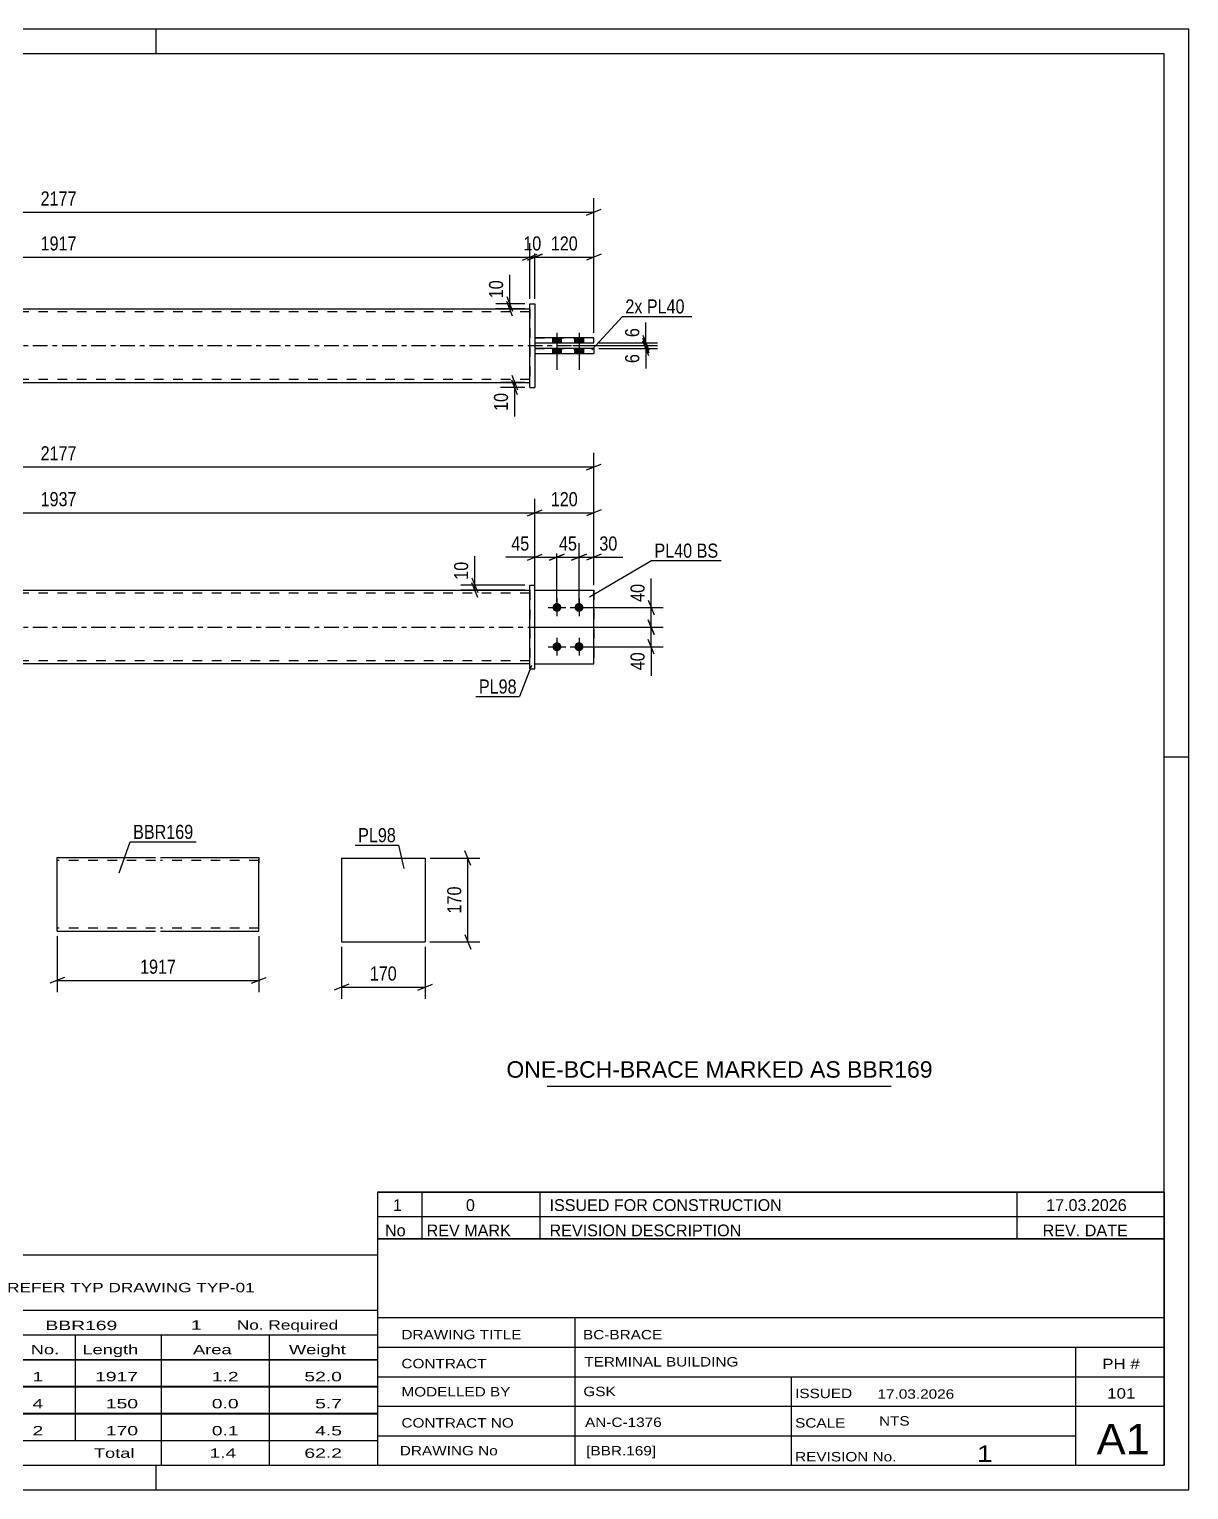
# Model space of a CAD drawing. Header units: millimetres. Extents: x 0 to 420, y 0 to 297.
# Drawn here: x 184.2 to 420, y 0 to 297 of the extents above; entities that cross this region are included whole.
import ezdxf

# ---------------------------------------------------------------- set-up
doc = ezdxf.new("R2010")
doc.units = ezdxf.units.MM
doc.linetypes.add('DXK_LINE_DOT2', pattern=[3.9198, 1.9599, -1.9599])
doc.linetypes.add('DXK_LINE_DOT3', pattern=[5.9187, 2.979, -0.9799, 0.9799, -0.9799])
doc.styles.add('Arial', font='ARIAL.TTF', dxfattribs={"height": 0.2})
doc.styles.add('Arial Narrow', font='ARIALN.TTF', dxfattribs={"height": 0.2})

# ---------------------------------------------------------------- blocks, each defined once
blk = doc.blocks.new('Unknown-580607915-1163')
at = {"color": 5, "linetype": 'Continuous'}
for p, q in [((420, 297), (0, 297)), ((210, 292), (210, 297)), ((420, 0), (420, 297)), ((415, 292), (5, 292)), ((415, 5), (415, 292)), ((420, 149), (415, 149)), ((5, 5), (415, 5)), ((210, 0), (210, 5)), ((0, 0), (420, 0))]:
    blk.add_line(p, q, dxfattribs=at)
blk = doc.blocks.new('Part-580607915-1745 - 1738')
at = {"color": 7, "linetype": 'DXK_LINE_DOT2'}
for p, q in [((287, 182.93), (299, 182.93)), ((287, 167.93), (287, 182.93)), ((287, 182.93), (299, 182.93)), ((299, 182.93), (299, 182.93)), ((299, 182.93), (299, 167.93)), ((287, 167.93), (287, 167.93)), ((287, 167.93), (299, 167.93)), ((287, 167.93), (299, 167.93))]:
    blk.add_line(p, q, dxfattribs=at)
blk = doc.blocks.new('Part-580607915-1750 - 1738')
at = {"color": 2, "linetype": 'Continuous'}
for p, q in [((287, 182.93), (299, 182.93)), ((299, 182.93), (299, 182.93)), ((299, 167.93), (299, 182.93)), ((287, 167.93), (299, 167.93))]:
    blk.add_line(p, q, dxfattribs=at)
at = {"color": 7, "linetype": 'DXK_LINE_DOT2'}
for p, q in [((287, 182.93), (299, 182.93)), ((287, 167.93), (287, 182.93)), ((287, 167.93), (287, 167.93)), ((287, 167.93), (299, 167.93))]:
    blk.add_line(p, q, dxfattribs=at)
blk = doc.blocks.new('Part-580607915-1780 - 1738')
at = {"color": 2, "linetype": 'Continuous'}
for p, q in [((286, 183.93), (287, 183.93)), ((286, 166.93), (286, 183.93)), ((287, 166.93), (287, 183.93)), ((286, 166.93), (286, 166.93)), ((286, 166.93), (287, 166.93))]:
    blk.add_line(p, q, dxfattribs=at)
at = {"color": 7, "linetype": 'DXK_LINE_DOT2'}
for p, q in [((286, 183.93), (287, 183.93)), ((286, 166.93), (287, 166.93))]:
    blk.add_line(p, q, dxfattribs=at)
blk = doc.blocks.new('Part-580607915-1785 - 1738')
at = {"color": 2, "linetype": 'Continuous'}
for p, q in [((94.34, 182.93), (286, 182.93)), ((286, 167.93), (94.34, 167.93))]:
    blk.add_line(p, q, dxfattribs=at)
at = {"color": 7, "linetype": 'DXK_LINE_DOT2'}
for p, q in [((94.34, 167.93), (94.34, 182.93)), ((286, 182.33), (94.34, 182.33)), ((286, 182.93), (286, 167.93)), ((286, 168.53), (94.34, 168.53))]:
    blk.add_line(p, q, dxfattribs=at)
at = {"color": 7, "linetype": 'DXK_LINE_DOT3'}
blk.add_line((84.34, 175.43), (296, 175.43), dxfattribs=at)
blk = doc.blocks.new('Bolt-580607915-1786 - 1738')
at = {"linetype": 'Continuous'}
for points in [[(291.5, 180.33), (291.69, 180.31), (291.87, 180.25), (292.03, 180.15), (292.17, 180.03), (292.28, 179.88), (292.36, 179.7), (292.4, 179.52), (292.4, 179.33), (292.36, 179.15), (292.28, 178.98), (292.17, 178.82), (292.03, 178.7), (291.87, 178.6), (291.69, 178.55), (291.5, 178.53), (291.31, 178.55), (291.13, 178.6), (290.97, 178.7), (290.83, 178.82), (290.72, 178.98), (290.64, 179.15), (290.61, 179.33), (290.61, 179.52), (290.64, 179.7), (290.72, 179.88), (290.83, 180.03), (290.97, 180.15), (291.13, 180.25), (291.31, 180.31)], [(296, 180.33), (296.19, 180.31), (296.37, 180.25), (296.53, 180.15), (296.67, 180.03), (296.78, 179.88), (296.86, 179.7), (296.9, 179.52), (296.9, 179.33), (296.86, 179.15), (296.78, 178.98), (296.67, 178.82), (296.53, 178.7), (296.37, 178.6), (296.19, 178.55), (296, 178.53), (295.81, 178.55), (295.63, 178.6), (295.47, 178.7), (295.33, 178.82), (295.22, 178.98), (295.14, 179.15), (295.11, 179.33), (295.11, 179.52), (295.14, 179.7), (295.22, 179.88), (295.33, 180.03), (295.47, 180.15), (295.63, 180.25), (295.81, 180.31)], [(291.5, 172.33), (291.69, 172.31), (291.87, 172.25), (292.03, 172.15), (292.17, 172.03), (292.28, 171.88), (292.36, 171.7), (292.4, 171.52), (292.4, 171.33), (292.36, 171.15), (292.28, 170.98), (292.17, 170.82), (292.03, 170.7), (291.87, 170.6), (291.69, 170.55), (291.5, 170.53), (291.31, 170.55), (291.13, 170.6), (290.97, 170.7), (290.83, 170.82), (290.72, 170.98), (290.64, 171.15), (290.61, 171.33), (290.61, 171.52), (290.64, 171.7), (290.72, 171.88), (290.83, 172.03), (290.97, 172.15), (291.13, 172.25), (291.31, 172.31)], [(296, 172.33), (296.19, 172.31), (296.37, 172.25), (296.53, 172.15), (296.67, 172.03), (296.78, 171.88), (296.86, 171.7), (296.9, 171.52), (296.9, 171.33), (296.86, 171.15), (296.78, 170.98), (296.67, 170.82), (296.53, 170.7), (296.37, 170.6), (296.19, 170.55), (296, 170.53), (295.81, 170.55), (295.63, 170.6), (295.47, 170.7), (295.33, 170.82), (295.22, 170.98), (295.14, 171.15), (295.11, 171.33), (295.11, 171.52), (295.14, 171.7), (295.22, 171.88), (295.33, 172.03), (295.47, 172.15), (295.63, 172.25), (295.81, 172.31)]]:
    blk.add_hatch(color=1, dxfattribs=at).paths.add_polyline_path(points)
at = {"color": 1, "linetype": 'Continuous'}
for p, q in [((291.5, 181.23), (291.5, 177.63)), ((296, 181.23), (296, 177.63)), ((289.7, 179.43), (293.3, 179.43)), ((294.2, 179.43), (297.8, 179.43)), ((291.5, 173.23), (291.5, 169.63)), ((296, 173.23), (296, 169.63)), ((289.7, 171.43), (293.3, 171.43)), ((294.2, 171.43), (297.8, 171.43))]:
    blk.add_line(p, q, dxfattribs=at)
blk = doc.blocks.new('Part-580607915-1431 - 1390')
at = {"color": 2, "linetype": 'Continuous'}
for p, q in [((286, 241.16), (286, 241.16)), ((286, 224.16), (286, 241.16)), ((286, 241.16), (287, 241.16)), ((287, 241.16), (287, 241.16)), ((287, 241.16), (287, 224.16)), ((286, 224.16), (287, 224.16)), ((286, 224.16), (286, 224.16)), ((287, 224.16), (287, 224.16))]:
    blk.add_line(p, q, dxfattribs=at)
at = {"color": 7, "linetype": 'DXK_LINE_DOT2'}
for p, q in [((286, 241.16), (287, 241.16)), ((286, 224.16), (287, 224.16)), ((287, 224.16), (287, 224.16))]:
    blk.add_line(p, q, dxfattribs=at)
blk = doc.blocks.new('Bolt-580607915-1404 - 1390')
at = {"linetype": 'Continuous'}
for points in [[(292.4, 234.26), (290.6, 234.26), (290.6, 233.26), (292.4, 233.26)], [(292.4, 234.26), (290.6, 234.26), (290.6, 233.26), (292.4, 233.26)], [(292.4, 232.06), (290.6, 232.06), (290.6, 231.06), (292.4, 231.06)], [(292.4, 232.06), (290.6, 232.06), (290.6, 231.06), (292.4, 231.06)], [(296.9, 234.26), (295.1, 234.26), (295.1, 233.26), (296.9, 233.26)], [(296.9, 234.26), (295.1, 234.26), (295.1, 233.26), (296.9, 233.26)], [(296.9, 232.06), (295.1, 232.06), (295.1, 231.06), (296.9, 231.06)], [(296.9, 232.06), (295.1, 232.06), (295.1, 231.06), (296.9, 231.06)]]:
    blk.add_hatch(color=1, dxfattribs=at).paths.add_polyline_path(points)
at = {"color": 1, "linetype": 'Continuous'}
for p, q in [((291.5, 235.26), (291.5, 227.76)), ((291.5, 235.26), (291.5, 227.76)), ((296, 235.26), (296, 227.76)), ((296, 235.26), (296, 227.76)), ((290.6, 234.26), (290.6, 233.26)), ((290.6, 234.26), (290.6, 233.26)), ((290.6, 232.06), (290.6, 231.06)), ((290.6, 232.06), (290.6, 231.06)), ((292.4, 234.26), (292.4, 233.26)), ((292.4, 234.26), (292.4, 233.26)), ((292.4, 232.06), (292.4, 231.06)), ((292.4, 232.06), (292.4, 231.06)), ((295.1, 234.26), (295.1, 233.26)), ((295.1, 234.26), (295.1, 233.26)), ((295.1, 232.06), (295.1, 231.06)), ((295.1, 232.06), (295.1, 231.06)), ((296.9, 234.26), (296.9, 233.26)), ((296.9, 234.26), (296.9, 233.26)), ((296.9, 232.06), (296.9, 231.06)), ((296.9, 232.06), (296.9, 231.06))]:
    blk.add_line(p, q, dxfattribs=at)
blk = doc.blocks.new('Part-580607915-1430 - 1390')
at = {"color": 2, "linetype": 'Continuous'}
for p, q in [((94.34, 240.16), (286, 240.16)), ((94.34, 225.16), (286, 225.16))]:
    blk.add_line(p, q, dxfattribs=at)
at = {"color": 7, "linetype": 'DXK_LINE_DOT2'}
for p, q in [((94.34, 240.16), (94.34, 225.16)), ((286, 239.56), (94.34, 239.56)), ((286, 240.16), (286, 225.16)), ((286, 225.76), (94.34, 225.76))]:
    blk.add_line(p, q, dxfattribs=at)
at = {"color": 7, "linetype": 'DXK_LINE_DOT3'}
blk.add_line((84.34, 232.66), (296, 232.66), dxfattribs=at)
blk = doc.blocks.new('Part-580607915-1457 - 1390')
at = {"color": 2, "linetype": 'Continuous'}
for p, q in [((299, 234.26), (287, 234.26)), ((287, 233.26), (299, 233.26)), ((299, 233.26), (299, 234.26))]:
    blk.add_line(p, q, dxfattribs=at)
at = {"color": 7, "linetype": 'DXK_LINE_DOT2'}
for p, q in [((287, 234.26), (287, 233.26)), ((287, 234.26), (299, 234.26)), ((287, 233.26), (299, 233.26))]:
    blk.add_line(p, q, dxfattribs=at)
blk = doc.blocks.new('Part-580607915-1462 - 1390')
at = {"color": 2, "linetype": 'Continuous'}
for p, q in [((299, 232.06), (287, 232.06)), ((299, 232.06), (299, 231.06)), ((287, 231.06), (299, 231.06))]:
    blk.add_line(p, q, dxfattribs=at)
at = {"color": 7, "linetype": 'DXK_LINE_DOT2'}
for p, q in [((287, 232.06), (287, 231.06)), ((287, 232.06), (299, 232.06)), ((287, 231.06), (299, 231.06))]:
    blk.add_line(p, q, dxfattribs=at)
blk = doc.blocks.new('Part-580607915-2281 - 2275')
at = {"color": 2, "linetype": 'Continuous'}
for p, q in [((247.7, 128.44), (247.69, 111.44)), ((247.7, 128.44), (264.7, 128.44)), ((264.7, 128.44), (264.69, 111.44)), ((247.69, 111.44), (264.69, 111.44))]:
    blk.add_line(p, q, dxfattribs=at)
blk = doc.blocks.new('Part-580607915-2308 - 2300')
at = {"color": 2, "linetype": 'Continuous'}
for p, q in [((189.89, 113.68), (189.89, 128.59)), ((189.89, 128.59), (209.89, 128.59)), ((210.89, 128.59), (230.89, 128.59)), ((230.89, 128.59), (230.89, 128.5)), ((230.89, 128.5), (230.89, 127.39)), ((230.89, 113.59), (230.89, 127.39)), ((189.89, 113.59), (189.89, 113.68)), ((189.89, 113.59), (209.89, 113.59)), ((210.89, 113.59), (230.89, 113.59))]:
    blk.add_line(p, q, dxfattribs=at)
at = {"color": 7, "linetype": 'DXK_LINE_DOT2'}
for p, q in [((209.89, 127.99), (189.89, 127.99)), ((230.89, 127.99), (210.89, 127.99)), ((230.89, 127.39), (230.89, 128.24)), ((189.89, 114.19), (189.89, 114.23)), ((209.89, 114.19), (189.89, 114.19)), ((230.89, 114.19), (210.89, 114.19)), ((230.89, 114.19), (230.89, 114.23))]:
    blk.add_line(p, q, dxfattribs=at)
blk = doc.blocks.new('StraightDimension-580607915-1902 - 1738')
at = {"color": 7, "linetype": 'Continuous'}
for p, q in [((285.5, 198.06), (288.5, 199.26)), ((287, 183.93), (287, 201.51)), ((300.5, 199.26), (297.5, 198.06)), ((299, 183.93), (299, 201.51)), ((287, 198.66), (299, 198.66))]:
    blk.add_line(p, q, dxfattribs=at)
at = {"color": 0}
blk.add_wipeout([(296.34, 199.41), (296.34, 203.61), (289.66, 203.61), (289.66, 199.41)], dxfattribs=at)
at = {"color": 3, "style": 'Arial Narrow'}
blk.add_text('120', height=2.863, dxfattribs=at).set_placement((290.26, 200.01))
blk = doc.blocks.new('StraightDimension-580607915-1921 - 1738')
at = {"color": 7, "linetype": 'Continuous'}
for p, q in [((94.84, 199.26), (91.84, 198.06)), ((93.34, 176.43), (93.34, 201.51)), ((285.5, 198.06), (288.5, 199.26)), ((287, 183.93), (287, 201.51)), ((93.34, 198.66), (287, 198.66))]:
    blk.add_line(p, q, dxfattribs=at)
at = {"color": 0}
blk.add_wipeout([(194.42, 199.41), (194.42, 203.61), (185.91, 203.61), (185.91, 199.41)], dxfattribs=at)
at = {"color": 3, "style": 'Arial Narrow'}
blk.add_text('1937', height=2.863, dxfattribs=at).set_placement((186.51, 200.01))
blk = doc.blocks.new('StraightDimension-580607915-1863 - 1738')
at = {"color": 7, "linetype": 'Continuous'}
for p, q in [((82.84, 208.58), (79.84, 207.38)), ((81.34, 183.93), (81.34, 210.83)), ((81.34, 207.98), (299, 207.98)), ((297.5, 207.38), (300.5, 208.58)), ((299, 183.93), (299, 210.83))]:
    blk.add_line(p, q, dxfattribs=at)
at = {"color": 0}
blk.add_wipeout([(194.42, 208.73), (194.42, 212.93), (185.91, 212.93), (185.91, 208.73)], dxfattribs=at)
at = {"color": 3, "style": 'Arial Narrow'}
blk.add_text('2177', height=2.863, dxfattribs=at).set_placement((186.51, 209.33))
blk = doc.blocks.new('StraightDimension-580607915-1808 - 1738')
at = {"color": 7, "linetype": 'Continuous'}
for p, q in [((274.2, 185.43), (275.4, 182.43)), ((275.4, 181.43), (274.2, 184.43)), ((285, 183.93), (271.95, 183.93)), ((285, 182.93), (271.95, 182.93)), ((274.8, 182.93), (274.8, 183.93))]:
    blk.add_line(p, q, dxfattribs=at)
at = {"color": 0}
blk.add_wipeout([(274.05, 189.31), (269.85, 189.31), (269.85, 184.45), (274.05, 184.45)], dxfattribs=at)
at = {"color": 7, "linetype": 'Continuous'}
blk.add_line((274.8, 183.93), (274.8, 189.83), dxfattribs=at)
blk.add_line((274.8, 183.93), (274.8, 189.83), dxfattribs=at)
at = {"color": 3, "style": 'Arial Narrow'}
blk.add_text('10', height=2.863, rotation=90.0002, dxfattribs=at).set_placement((273.45, 185.05))
blk = doc.blocks.new('StraightDimension-580607915-1817 - 1738')
at = {"color": 7, "linetype": 'Continuous'}
for p, q in [((285.5, 189.04), (288.5, 190.24)), ((287, 183.93), (287, 192.49)), ((293, 190.24), (290, 189.04)), ((291.5, 180.43), (291.5, 192.49)), ((287, 189.64), (291.5, 189.64))]:
    blk.add_line(p, q, dxfattribs=at)
at = {"color": 0}
blk.add_wipeout([(286.48, 190.39), (286.48, 194.59), (281.62, 194.59), (281.62, 190.39)], dxfattribs=at)
at = {"color": 7, "linetype": 'Continuous'}
blk.add_line((287, 189.64), (281.09, 189.64), dxfattribs=at)
blk.add_line((287, 189.64), (281.09, 189.64), dxfattribs=at)
at = {"color": 3, "style": 'Arial Narrow'}
blk.add_text('45', height=2.863, dxfattribs=at).set_placement((282.22, 190.99))
blk = doc.blocks.new('StraightDimension-580607915-1833 - 1738')
at = {"color": 7, "linetype": 'Continuous'}
for p, q in [((290, 189.04), (293, 190.24)), ((291.5, 180.43), (291.5, 192.49)), ((297.5, 190.24), (294.5, 189.04)), ((296, 180.43), (296, 192.49)), ((291.5, 189.64), (296, 189.64))]:
    blk.add_line(p, q, dxfattribs=at)
at = {"color": 0}
blk.add_wipeout([(296.18, 190.39), (296.18, 194.59), (291.32, 194.59), (291.32, 190.39)], dxfattribs=at)
at = {"color": 3, "style": 'Arial Narrow'}
blk.add_text('45', height=2.863, dxfattribs=at).set_placement((291.92, 190.99))
blk = doc.blocks.new('StraightDimension-580607915-1846 - 1738')
at = {"color": 7, "linetype": 'Continuous'}
for p, q in [((294.5, 189.04), (297.5, 190.24)), ((296, 180.43), (296, 192.49)), ((300.5, 190.24), (297.5, 189.04)), ((299, 183.93), (299, 192.49)), ((296, 189.64), (299, 189.64))]:
    blk.add_line(p, q, dxfattribs=at)
at = {"color": 0}
blk.add_wipeout([(304.38, 190.39), (304.38, 194.59), (299.53, 194.59), (299.53, 190.39)], dxfattribs=at)
at = {"color": 7, "linetype": 'Continuous'}
blk.add_line((299, 189.64), (304.91, 189.64), dxfattribs=at)
blk.add_line((299, 189.64), (304.91, 189.64), dxfattribs=at)
at = {"color": 3, "style": 'Arial Narrow'}
blk.add_text('30', height=2.863, dxfattribs=at).set_placement((300.13, 190.99))
blk = doc.blocks.new('StraightDimension-580607915-1883 - 1738')
at = {"color": 7, "linetype": 'Continuous'}
for p, q in [((288, 175.43), (313.08, 175.43)), ((310.08, 176.93), (311.28, 173.93)), ((310.68, 171.43), (310.68, 175.43)), ((311.28, 169.93), (310.08, 172.93)), ((297, 171.43), (313.08, 171.43))]:
    blk.add_line(p, q, dxfattribs=at)
at = {"color": 0}
blk.add_wipeout([(309.93, 170.9), (305.73, 170.9), (305.73, 166.05), (309.93, 166.05)], dxfattribs=at)
at = {"color": 7, "linetype": 'Continuous'}
blk.add_line((310.68, 171.43), (310.68, 165.52), dxfattribs=at)
blk.add_line((310.68, 171.43), (310.68, 165.52), dxfattribs=at)
at = {"color": 3, "style": 'Arial Narrow'}
blk.add_text('40', height=2.863, rotation=90.0002, dxfattribs=at).set_placement((309.33, 166.65))
blk = doc.blocks.new('StraightDimension-580607915-1892 - 1738')
at = {"color": 7, "linetype": 'Continuous'}
for p, q in [((297, 179.43), (313.08, 179.43)), ((310.08, 180.93), (311.28, 177.93)), ((310.68, 175.43), (310.68, 179.43)), ((288, 175.43), (313.08, 175.43)), ((311.28, 173.93), (310.08, 176.93))]:
    blk.add_line(p, q, dxfattribs=at)
at = {"color": 0}
blk.add_wipeout([(309.93, 184.81), (305.73, 184.81), (305.73, 179.95), (309.93, 179.95)], dxfattribs=at)
at = {"color": 7, "linetype": 'Continuous'}
blk.add_line((310.68, 179.43), (310.68, 185.33), dxfattribs=at)
blk.add_line((310.68, 179.43), (310.68, 185.33), dxfattribs=at)
at = {"color": 3, "style": 'Arial Narrow'}
blk.add_text('40', height=2.863, rotation=90.0002, dxfattribs=at).set_placement((309.33, 180.55))
blk = doc.blocks.new('StraightDimension-580607915-1525 - 1390')
at = {"color": 7, "linetype": 'Continuous'}
for p, q in [((81.34, 235.26), (81.34, 262.65)), ((299, 235.26), (299, 262.65)), ((82.84, 260.4), (79.84, 259.2)), ((81.34, 259.8), (299, 259.8)), ((297.5, 259.2), (300.5, 260.4))]:
    blk.add_line(p, q, dxfattribs=at)
at = {"color": 0}
blk.add_wipeout([(194.42, 260.55), (194.42, 264.75), (185.91, 264.75), (185.91, 260.55)], dxfattribs=at)
at = {"color": 3, "style": 'Arial Narrow'}
blk.add_text('2177', height=2.863, dxfattribs=at).set_placement((186.51, 261.15))
blk = doc.blocks.new('StraightDimension-580607915-1661 - 1390')
at = {"color": 7, "linetype": 'Continuous'}
for p, q in [((308.99, 234.76), (310.19, 231.76)), ((294.75, 232.66), (311.99, 232.66)), ((300, 233.26), (311.99, 233.26)), ((310.19, 231.16), (308.99, 234.16)), ((309.59, 232.66), (309.59, 233.26))]:
    blk.add_line(p, q, dxfattribs=at)
at = {"color": 0}
blk.add_wipeout([(308.84, 236.82), (304.64, 236.82), (304.64, 233.79), (308.84, 233.79)], dxfattribs=at)
at = {"color": 7, "linetype": 'Continuous'}
blk.add_line((309.59, 233.26), (309.59, 237.34), dxfattribs=at)
blk.add_line((309.59, 233.26), (309.59, 237.34), dxfattribs=at)
at = {"color": 3, "style": 'Arial Narrow'}
blk.add_text('6', height=2.86, rotation=90.0002, dxfattribs=at).set_placement((308.24, 234.39))
blk = doc.blocks.new('StraightDimension-580607915-1478 - 1390')
at = {"color": 7, "linetype": 'Continuous'}
for p, q in [((285, 241.16), (279.05, 241.16)), ((281.3, 242.66), (282.5, 239.66)), ((282.5, 238.66), (281.3, 241.66)), ((281.9, 240.16), (281.9, 241.16)), ((285, 240.16), (279.05, 240.16))]:
    blk.add_line(p, q, dxfattribs=at)
at = {"color": 0}
blk.add_wipeout([(281.15, 246.54), (276.95, 246.54), (276.95, 241.69), (281.15, 241.69)], dxfattribs=at)
at = {"color": 7, "linetype": 'Continuous'}
blk.add_line((281.9, 241.16), (281.9, 247.07), dxfattribs=at)
blk.add_line((281.9, 241.16), (281.9, 247.07), dxfattribs=at)
at = {"color": 3, "style": 'Arial Narrow'}
blk.add_text('10', height=2.863, rotation=90.0002, dxfattribs=at).set_placement((280.55, 242.29))
blk = doc.blocks.new('StraightDimension-580607915-1464 - 1390')
at = {"color": 7, "linetype": 'Continuous'}
for p, q in [((282.31, 226.66), (283.51, 223.66)), ((285, 225.16), (280.06, 225.16)), ((285, 224.16), (280.06, 224.16)), ((283.51, 222.66), (282.31, 225.66)), ((282.91, 224.16), (282.91, 225.16))]:
    blk.add_line(p, q, dxfattribs=at)
at = {"color": 0}
blk.add_wipeout([(282.16, 223.64), (277.96, 223.64), (277.96, 218.78), (282.16, 218.78)], dxfattribs=at)
at = {"color": 7, "linetype": 'Continuous'}
blk.add_line((282.91, 224.16), (282.91, 218.26), dxfattribs=at)
blk.add_line((282.91, 224.16), (282.91, 218.26), dxfattribs=at)
at = {"color": 3, "style": 'Arial Narrow'}
blk.add_text('10', height=2.863, rotation=90.0002, dxfattribs=at).set_placement((281.56, 219.38))
blk = doc.blocks.new('StraightDimension-580607915-1556 - 1390')
at = {"color": 7, "linetype": 'Continuous'}
for p, q in [((287, 242.16), (287, 253.51)), ((299, 235.26), (299, 253.51)), ((285.5, 250.06), (288.5, 251.26)), ((287, 250.66), (299, 250.66)), ((300.5, 251.26), (297.5, 250.06))]:
    blk.add_line(p, q, dxfattribs=at)
at = {"color": 0}
blk.add_wipeout([(296.34, 251.41), (296.34, 255.61), (289.66, 255.61), (289.66, 251.41)], dxfattribs=at)
at = {"color": 3, "style": 'Arial Narrow'}
blk.add_text('120', height=2.863, dxfattribs=at).set_placement((290.26, 252.01))
blk = doc.blocks.new('StraightDimension-580607915-1566 - 1390')
at = {"color": 7, "linetype": 'Continuous'}
for p, q in [((286, 242.16), (286, 253.51)), ((287, 242.16), (287, 253.51)), ((284.5, 250.06), (287.5, 251.26)), ((288.5, 251.26), (285.5, 250.06)), ((286, 250.66), (287, 250.66))]:
    blk.add_line(p, q, dxfattribs=at)
at = {"color": 0}
blk.add_wipeout([(288.93, 251.41), (288.93, 255.61), (284.07, 255.61), (284.07, 251.41)], dxfattribs=at)
at = {"color": 3, "style": 'Arial Narrow'}
blk.add_text('10', height=2.863, dxfattribs=at).set_placement((284.67, 252.01))
blk = doc.blocks.new('StraightDimension-580607915-1576 - 1390')
at = {"color": 7, "linetype": 'Continuous'}
for p, q in [((94.34, 242.16), (94.34, 253.51)), ((286, 242.16), (286, 253.51)), ((95.84, 251.26), (92.84, 250.06)), ((94.34, 250.66), (286, 250.66)), ((284.5, 250.06), (287.5, 251.26))]:
    blk.add_line(p, q, dxfattribs=at)
at = {"color": 0}
blk.add_wipeout([(194.42, 251.41), (194.42, 255.61), (185.91, 255.61), (185.91, 251.41)], dxfattribs=at)
at = {"color": 3, "style": 'Arial Narrow'}
blk.add_text('1917', height=2.863, dxfattribs=at).set_placement((186.51, 252.01))
blk = doc.blocks.new('StraightDimension-580607915-1672 - 1390')
at = {"color": 7, "linetype": 'Continuous'}
for p, q in [((294.75, 232.66), (311.99, 232.66)), ((300, 232.06), (311.99, 232.06)), ((308.99, 234.16), (310.19, 231.16)), ((310.19, 230.56), (308.99, 233.56)), ((309.59, 232.06), (309.59, 232.66))]:
    blk.add_line(p, q, dxfattribs=at)
at = {"color": 0}
blk.add_wipeout([(308.84, 231.54), (304.64, 231.54), (304.64, 228.51), (308.84, 228.51)], dxfattribs=at)
at = {"color": 7, "linetype": 'Continuous'}
blk.add_line((309.59, 232.06), (309.59, 227.98), dxfattribs=at)
blk.add_line((309.59, 232.06), (309.59, 227.98), dxfattribs=at)
at = {"color": 3, "style": 'Arial Narrow'}
blk.add_text('6', height=2.86, rotation=90.0002, dxfattribs=at).set_placement((308.24, 229.11))
blk = doc.blocks.new('StraightDimension-580607915-2283 - 2275')
at = {"color": 7, "linetype": 'Continuous'}
for p, q in [((265.7, 128.44), (275.8, 128.44)), ((274, 126.94), (272.8, 129.94)), ((273.4, 111.44), (273.4, 128.44)), ((272.8, 112.94), (274, 109.94)), ((265.69, 111.44), (275.8, 111.44))]:
    blk.add_line(p, q, dxfattribs=at)
at = {"color": 0}
blk.add_wipeout([(272.65, 123.28), (268.45, 123.28), (268.45, 116.6), (272.65, 116.6)], dxfattribs=at)
at = {"color": 3, "style": 'Arial Narrow'}
blk.add_text('170', height=2.863, rotation=90.0002, dxfattribs=at).set_placement((272.05, 117.2))
blk = doc.blocks.new('StraightDimension-580607915-2292 - 2275')
at = {"color": 7, "linetype": 'Continuous'}
for p, q in [((247.69, 110.44), (247.69, 99.8)), ((264.69, 110.44), (264.69, 99.8)), ((249.19, 102.8), (246.19, 101.6)), ((247.69, 102.2), (264.69, 102.2)), ((263.19, 101.6), (266.19, 102.8))]:
    blk.add_line(p, q, dxfattribs=at)
at = {"color": 0}
blk.add_wipeout([(259.54, 102.95), (259.54, 107.15), (252.85, 107.15), (252.85, 102.95)], dxfattribs=at)
at = {"color": 3, "style": 'Arial Narrow'}
blk.add_text('170', height=2.863, dxfattribs=at).set_placement((253.45, 103.55))
blk = doc.blocks.new('StraightDimension-580607915-2312 - 2300')
at = {"color": 7, "linetype": 'Continuous'}
for p, q in [((189.89, 112.59), (189.89, 101.19)), ((230.89, 112.59), (230.89, 101.19)), ((191.39, 104.19), (188.39, 102.99)), ((229.39, 102.99), (232.39, 104.19)), ((189.89, 103.59), (230.89, 103.59))]:
    blk.add_line(p, q, dxfattribs=at)
at = {"color": 0}
blk.add_wipeout([(214.64, 104.34), (214.64, 108.54), (206.13, 108.54), (206.13, 104.34)], dxfattribs=at)
at = {"color": 3, "style": 'Arial Narrow'}
blk.add_text('1917', height=2.863, dxfattribs=at).set_placement((206.73, 104.94))
blk = doc.blocks.new('Unknown-580607915-3677')
at = {"color": 7, "linetype": 'Continuous'}
blk.add_line((289.5, 82.05), (359.5, 82.05), dxfattribs=at)
at = {"color": 7, "style": 'Arial'}
blk.add_text('ONE-BCH-BRACE MARKED AS BBR169', height=3.3428, dxfattribs=at).set_placement((281.23, 83.8))
blk = doc.blocks.new('Unknown-580607915-3674')
at = {"color": 7, "linetype": 'Continuous'}
for p, q in [((255, 51.05), (255, 5)), ((255, 51.05), (415, 51.05)), ((415, 51), (415, 5)), ((255, 35), (415, 35)), ((295.14, 35), (295.14, 5)), ((255, 29), (415, 29)), ((397, 5.05), (397, 29.05)), ((255, 23), (415, 23)), ((339.14, 23), (339.14, 5)), ((255, 17), (415, 17)), ((255, 11), (397, 11)), ((255, 5), (415, 5))]:
    blk.add_line(p, q, dxfattribs=at)
at = {"color": 7, "style": 'Arial Narrow'}
for s, height, width, p in [('DRAWING TITLE', 1.9089, 1.425378, (259.88, 30.61)), ('BC-BRACE', 1.909, 1.425378, (296.81, 30.59)), ('TERMINAL BUILDING', 1.9089, 1.425378, (297.06, 25.07)), ('CONTRACT', 1.909, 1.425378, (259.88, 24.71)), ('MODELLED BY', 1.9089, 1.425378, (259.88, 18.98)), ('GSK', 1.909, 1.425378, (296.88, 19.04)), ('ISSUED', 1.909, 1.425378, (339.94, 18.64)), ('17.03.2026', 1.909, 1.425378, (356.69, 18.52)), ('CONTRACT NO', 1.9089, 1.425378, (259.88, 12.66)), ('AN-C-1376', 1.909, 1.425378, (297.23, 12.78)), ('SCALE', 1.909, 1.425378, (339.94, 12.65)), ('A1', 6.204, 1.25, (401.24, 7.2)), ('DRAWING No', 1.909, 1.425378, (259.56, 7)), ('[BBR.169]', 1.909, 1.425378, (297.46, 6.99)), ('1', 3.34, 1.5, (376.91, 5.68)), ('REVISION No.', 1.9089, 1.425378, (339.94, 5.77))]:
    blk.add_text(s, height=height, dxfattribs=dict(at, width=width)).set_placement(p)
at = {"color": 7, "linetype": 'Continuous', "style": 'Arial Narrow'}
for s, height, width, p in [('PH #', 2.1, 1.42538, (402.4, 24.55)), ('101', 2.1, 1.42538, (403.41, 18.55)), ('NTS', 1.909, 1.425378, (357, 13.05))]:
    blk.add_text(s, height=height, dxfattribs=dict(at, width=width)).set_placement(p)
blk = doc.blocks.new('Unknown-580607915-3675')
at = {"color": 7, "linetype": 'Continuous'}
for p, q in [((255, 60.55), (415, 60.55)), ((415, 60.55), (255, 60.55)), ((255, 60.55), (255, 55.55)), ((264, 60.55), (264, 55.55)), ((288, 60.55), (288, 55.55)), ((385, 60.55), (385, 55.55)), ((415, 60.55), (415, 55.55)), ((255, 55.55), (415, 55.55)), ((255, 55.55), (255, 51.05)), ((255, 55.55), (415, 55.55)), ((264, 55.55), (264, 51.05)), ((288, 55.55), (288, 51.05)), ((385, 55.55), (385, 51.05)), ((415, 55.55), (415, 51.05)), ((415, 51.05), (255, 51.05))]:
    blk.add_line(p, q, dxfattribs=at)
at = {"color": 7, "linetype": 'Continuous', "style": 'Arial Narrow'}
for s, height, width, p in [('1', 2.39, 1.196471, (258.16, 56.7)), ('0', 2.39, 1.196471, (273, 56.7)), ('ISSUED FOR CONSTRUCTION', 2.3861, 1.196471, (290, 56.7)), ('17.03.2026', 2.386, 1.196471, (391, 56.7)), ('No', 2.386, 1.2, (256.54, 51.55)), ('REV MARK', 2.386, 1.2, (265, 51.55)), ('REVISION DESCRIPTION', 2.3861, 1.2, (290, 51.55)), ('REV. DATE', 2.386, 1.2, (390.28, 51.55))]:
    blk.add_text(s, height=height, dxfattribs=dict(at, width=width)).set_placement(p)
blk = doc.blocks.new('Unknown-580607915-3676')
at = {"color": 7, "linetype": 'Continuous'}
for p, q in [((95, 47.75), (255, 47.75)), ((95, 36.5), (95, 47.75)), ((255, 47.75), (255, 36.5)), ((95, 36.5), (255, 36.5)), ((95, 36.5), (95, 31.5)), ((255, 36.5), (255, 31.5)), ((95, 31.5), (255, 31.5)), ((95, 31.5), (95, 26.5)), ((119, 31.5), (119, 26.5)), ((154.5, 31.5), (154.5, 26.5)), ((180.5, 31.5), (180.5, 26.5)), ((193.5, 31.5), (193.5, 26.5)), ((211, 31.5), (211, 26.5)), ((233, 31.5), (233, 26.5)), ((255, 31.5), (255, 26.5)), ((95, 26.5), (255, 26.5)), ((95, 26.45), (95, 21.05)), ((95, 26.45), (255, 26.45)), ((119, 26.5), (119, 21)), ((154.5, 26.5), (154.5, 21)), ((180.5, 26.5), (180.5, 21)), ((193.5, 26.5), (193.5, 21)), ((211, 26.5), (211, 21)), ((233, 26.5), (233, 21)), ((255, 26.45), (255, 21.05)), ((95, 21.05), (255, 21.05)), ((95, 20.95), (95, 15.55)), ((95, 20.95), (255, 20.95)), ((119, 21), (119, 15.5)), ((154.5, 21), (154.5, 15.5)), ((180.5, 21), (180.5, 15.5)), ((193.5, 21), (193.5, 15.5)), ((211, 21), (211, 15.5)), ((233, 21), (233, 15.5)), ((255, 20.95), (255, 15.55)), ((95, 15.55), (255, 15.55)), ((95, 15.45), (95, 10.05)), ((95, 15.45), (255, 15.45)), ((119, 15.5), (119, 10)), ((154.5, 15.5), (154.5, 10)), ((180.5, 15.5), (180.5, 10)), ((193.5, 15.5), (193.5, 10)), ((211, 15.5), (211, 10)), ((233, 15.5), (233, 10)), ((255, 15.45), (255, 10.05)), ((95, 10.05), (255, 10.05)), ((95, 10), (255, 10)), ((95, 10), (95, 5)), ((211, 10), (211, 5)), ((233, 10), (233, 5)), ((255, 10), (255, 5)), ((95, 5), (255, 5))]:
    blk.add_line(p, q, dxfattribs=at)
at = {"color": 7, "style": 'Arial Narrow'}
for s, height, width, p in [('GENERAL NOTES & WELD DETAILS :', 2.8633, 1.4, (96.15, 40.06)), ('REFER TYP DRAWING TYP-01', 1.9089, 1.6, (179.7, 40.16)), ("MATERIAL LIST FOR ASSEMBLY MK'D", 1.9089, 1.6, (96.15, 32.56)), ('BBR169', 1.909, 1.794707, (187.48, 32.47)), ('1', 1.91, 1.794707, (217.08, 32.56)), ('No. Required', 1.9089, 1.6, (226.41, 32.56)), ('Mark', 1.909, 1.7, (96.34, 27.5)), ('Profile', 1.909, 1.7, (129.41, 27.5)), ('Material', 1.909, 1.7, (159.54, 27.56)), ('No.', 1.909, 1.7, (184.5, 27.56)), ('Length', 1.909, 1.7, (195, 27.56)), ('Area', 1.909, 1.7, (217.5, 27.56)), ('Weight', 1.909, 1.7, (237, 27.56))]:
    blk.add_text(s, height=height, dxfattribs=dict(at, width=width)).set_placement(p)
at = {"color": 7, "linetype": 'Continuous', "style": 'Arial Narrow'}
for s, height, width, p in [('BBR169', 1.909, 1.794707, (96.5, 22.06)), ('SHS150*6', 1.909, 1.794707, (121, 22.06)), ('E350', 1.909, 1.794707, (160.74, 22.06)), ('1', 1.91, 1.794707, (184.86, 22.06)), ('1917', 1.909, 1.794707, (197.58, 22.06)), ('1.2', 1.909, 1.794707, (221.32, 22.06)), ('52.0', 1.909, 1.794707, (240.14, 22.06)), ('PL40', 1.909, 1.794707, (96.5, 16.56)), ('PL10*120', 1.909, 1.794707, (121, 16.56)), ('E350', 1.909, 1.794707, (160.74, 16.56)), ('4', 1.91, 1.794707, (184.86, 16.56)), ('150', 1.909, 1.794707, (199.77, 16.56)), ('0.0', 1.909, 1.794707, (221.32, 16.56)), ('5.7', 1.909, 1.794707, (242.33, 16.56)), ('PL98', 1.909, 1.794707, (96.5, 11.06)), ('PL10*170', 1.909, 1.794707, (121, 11.06)), ('E350', 1.909, 1.794707, (160.74, 11.06)), ('2', 1.91, 1.794707, (184.86, 11.06)), ('170', 1.909, 1.794707, (199.77, 11.06)), ('0.1', 1.909, 1.794707, (221.32, 11.06)), ('4.5', 1.909, 1.794707, (242.33, 11.06)), ('Total', 1.909, 1.7, (197.33, 6.5)), ('1.4', 1.909, 1.794707, (220.83, 6.5)), ('62.2', 1.909, 1.794707, (240.14, 6.5))]:
    blk.add_text(s, height=height, dxfattribs=dict(at, width=width)).set_placement(p)
blk = doc.blocks.new('MarkSet-580607915-2033 - 1738')
at = {"color": 0}
blk.add_wipeout([(319.02, 189.54), (319.02, 192.54), (311.34, 192.54), (311.34, 189.54)], dxfattribs=at)
blk.add_wipeout([(319.02, 189.54), (319.02, 192.54), (311.34, 192.54), (311.34, 189.54)], dxfattribs=at)
at = {"color": 30, "linetype": 'Continuous'}
blk.add_line((298.16, 181.56), (310.74, 188.94), dxfattribs=at)
at = {"color": 0}
blk.add_wipeout([(324.3, 189.54), (324.3, 192.54), (319.92, 192.54), (319.92, 189.54)], dxfattribs=at)
blk.add_wipeout([(324.3, 189.54), (324.3, 192.54), (319.92, 192.54), (319.92, 189.54)], dxfattribs=at)
at = {"color": 30, "linetype": 'Continuous'}
blk.add_line((310.74, 188.94), (324.9, 188.94), dxfattribs=at)
at = {"color": 3, "style": 'Arial Narrow'}
for s, p in [('PL40', (311.34, 189.54)), ('BS', (319.92, 189.54))]:
    blk.add_text(s, height=2.863, dxfattribs=at).set_placement(p)
blk = doc.blocks.new('Mark-580607915-1776 - 1738')
at = {"color": 0}
blk.add_wipeout([(283.32, 161.91), (283.32, 164.91), (275.64, 164.91), (275.64, 161.91)], dxfattribs=at)
blk.add_wipeout([(283.32, 161.91), (283.32, 164.91), (275.64, 164.91), (275.64, 161.91)], dxfattribs=at)
at = {"color": 30, "linetype": 'Continuous'}
for p in [(286.31, 167.62), (275.04, 161.31)]:
    blk.add_line(p, (283.92, 161.31), dxfattribs=at)
at = {"color": 3, "style": 'Arial Narrow'}
blk.add_text('PL98', height=2.863, dxfattribs=at).set_placement((275.64, 161.91))
blk = doc.blocks.new('MarkSet-580607915-1723 - 1390')
at = {"color": 0}
blk.add_wipeout([(308.89, 239.2), (308.89, 242.2), (305.42, 242.2), (305.42, 239.2)], dxfattribs=at)
blk.add_wipeout([(308.89, 239.2), (308.89, 242.2), (305.42, 242.2), (305.42, 239.2)], dxfattribs=at)
at = {"color": 30, "linetype": 'Continuous'}
blk.add_line((298.61, 231.79), (304.82, 238.6), dxfattribs=at)
at = {"color": 0}
blk.add_wipeout([(317.47, 239.2), (317.47, 242.2), (309.79, 242.2), (309.79, 239.2)], dxfattribs=at)
blk.add_wipeout([(317.47, 239.2), (317.47, 242.2), (309.79, 242.2), (309.79, 239.2)], dxfattribs=at)
at = {"color": 30, "linetype": 'Continuous'}
blk.add_line((304.82, 238.6), (318.97, 238.6), dxfattribs=at)
at = {"color": 3, "style": 'Arial Narrow'}
for s, p in [('2x', (305.42, 239.2)), ('PL40', (309.79, 239.2))]:
    blk.add_text(s, height=2.863, dxfattribs=at).set_placement(p)
blk = doc.blocks.new('Mark-580607915-2277 - 2275')
at = {"color": 0}
blk.add_wipeout([(258.76, 131.69), (258.76, 134.69), (251.08, 134.69), (251.08, 131.69)], dxfattribs=at)
blk.add_wipeout([(258.76, 131.69), (258.76, 134.69), (251.08, 134.69), (251.08, 131.69)], dxfattribs=at)
at = {"color": 30, "linetype": 'Continuous'}
for p in [(250.48, 131.09), (260.47, 126.31)]:
    blk.add_line(p, (259.36, 131.09), dxfattribs=at)
at = {"color": 3, "style": 'Arial Narrow'}
blk.add_text('PL98', height=2.863, dxfattribs=at).set_placement((251.08, 131.69))
blk = doc.blocks.new('Mark-580607915-2304 - 2300')
at = {"color": 0}
blk.add_wipeout([(217.56, 132.35), (217.56, 135.35), (205.32, 135.35), (205.32, 132.35)], dxfattribs=at)
blk.add_wipeout([(217.56, 132.35), (217.56, 135.35), (205.32, 135.35), (205.32, 132.35)], dxfattribs=at)
at = {"color": 30, "linetype": 'Continuous'}
for p, q in [((202.45, 125.43), (204.72, 131.75)), ((204.72, 131.75), (218.16, 131.75))]:
    blk.add_line(p, q, dxfattribs=at)
at = {"color": 3, "style": 'Arial Narrow'}
blk.add_text('BBR169', height=2.863, dxfattribs=at).set_placement((205.32, 132.35))

msp = doc.modelspace()

# ---------------------------------------------------------------- block references
for name in ['Unknown-580607915-1163', 'Part-580607915-1431 - 1390', 'Part-580607915-1430 - 1390', 'Bolt-580607915-1404 - 1390', 'Part-580607915-1457 - 1390', 'Part-580607915-1462 - 1390', 'Part-580607915-1785 - 1738', 'Part-580607915-1780 - 1738', 'Part-580607915-1745 - 1738', 'Part-580607915-1750 - 1738', 'Bolt-580607915-1786 - 1738', 'Part-580607915-2308 - 2300', 'Part-580607915-2281 - 2275', 'Unknown-580607915-3677', 'Unknown-580607915-3675', 'Unknown-580607915-3674', 'Unknown-580607915-3676']:
    msp.add_blockref(name, (0, 0))

# ---------------------------------------------------------------- next in the draw order: block references
for name in ['StraightDimension-580607915-1525 - 1390', 'StraightDimension-580607915-1464 - 1390', 'StraightDimension-580607915-1902 - 1738', 'Mark-580607915-1776 - 1738', 'Mark-580607915-2304 - 2300', 'Mark-580607915-2277 - 2275', 'StraightDimension-580607915-2283 - 2275', 'StraightDimension-580607915-2312 - 2300']:
    msp.add_blockref(name, (0, 0))

# ---------------------------------------------------------------- next in the draw order: block references
for name in ['StraightDimension-580607915-1478 - 1390', 'StraightDimension-580607915-1661 - 1390', 'StraightDimension-580607915-1921 - 1738', 'StraightDimension-580607915-2292 - 2275']:
    msp.add_blockref(name, (0, 0))

# ---------------------------------------------------------------- next in the draw order: block references
for name in ['StraightDimension-580607915-1556 - 1390', 'StraightDimension-580607915-1863 - 1738', 'StraightDimension-580607915-1883 - 1738']:
    msp.add_blockref(name, (0, 0))

# ---------------------------------------------------------------- next in the draw order: block references
for name in ['StraightDimension-580607915-1566 - 1390', 'StraightDimension-580607915-1672 - 1390', 'StraightDimension-580607915-1808 - 1738']:
    msp.add_blockref(name, (0, 0))

# ---------------------------------------------------------------- next in the draw order: block references
for name in ['StraightDimension-580607915-1576 - 1390', 'MarkSet-580607915-1723 - 1390', 'StraightDimension-580607915-1817 - 1738']:
    msp.add_blockref(name, (0, 0))

# ---------------------------------------------------------------- next in the draw order: block references
msp.add_blockref('StraightDimension-580607915-1833 - 1738', (0, 0))

# ---------------------------------------------------------------- next in the draw order: block references
msp.add_blockref('StraightDimension-580607915-1846 - 1738', (0, 0))

# ---------------------------------------------------------------- next in the draw order: block references
msp.add_blockref('StraightDimension-580607915-1892 - 1738', (0, 0))

# ---------------------------------------------------------------- next in the draw order: block references
msp.add_blockref('MarkSet-580607915-2033 - 1738', (0, 0))

doc.saveas('drawing.dxf')
